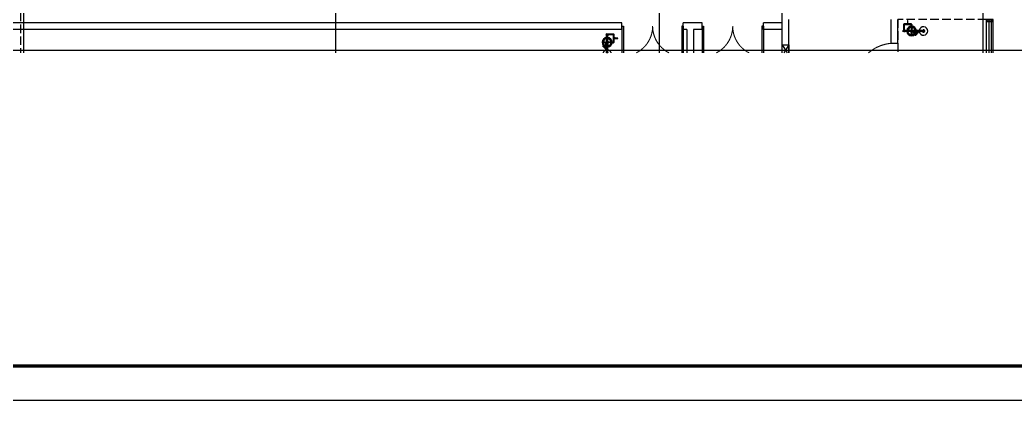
# Model space of a CAD drawing. Extents: x -621157 to 1764546, y -106808 to 741893.
# Drawn here: x 579293 to 608509, y 79012 to 90770 of the extents above; entities that cross this region are included whole.
import ezdxf
from ezdxf.xclip import XClip

# ---------------------------------------------------------------- set-up
doc = ezdxf.new("R2010")
doc.units = 0
doc.header["$LTSCALE"] = 1000
doc.header["$MEASUREMENT"] = 0
doc.header["$XCLIPFRAME"] = 0
doc.linetypes.add('XREF-A-101-平面图_t3$0$DASH', pattern=[0.35, 0.25, -0.1])
doc.linetypes.add('XREF-A-101-平面图_t3$0$DOTE', pattern=[2.42, 2, -0.2, 0.02, -0.2])
for name, color, linetype in [('0-底图', 7, 'Continuous'), ('XREF-A-101-平面图_t3$0$1212121', 8, 'Continuous'), ('XREF-A-101-平面图_t3$0$A-DOTE', 8, 'Continuous'), ('XREF-A-101-平面图_t3$0$A-GROUND', 8, 'Continuous'), ('XREF-A-101-平面图_t3$0$A-SEE', 8, 'Continuous'), ('XREF-A-101-平面图_t3$0$A-WALL', 8, 'Continuous'), ('XREF-A-101-平面图_t3$0$A-WINDOW', 8, 'Continuous'), ('XREF-A-101-平面图_t3$0$M-HOLE', 8, 'Continuous'), ('XREF-A-101-平面图_t3$0$家具-实验室家具', 8, 'Continuous'), ('电-折断线', 3, 'Continuous')]:
    doc.layers.add(name, color=color, linetype=linetype)

# ---------------------------------------------------------------- blocks, each defined once
blk = doc.blocks.new('XREF-A-101-平面图_t3$0$轴网(3)')
at = {"layer": 'XREF-A-101-平面图_t3$0$A-DOTE', "linetype": 'XREF-A-101-平面图_t3$0$DOTE'}
for p, q in [((38340, -3300), (38340, 43300)), ((47500, -3300), (47500, 43300)), ((57000, -3300), (57000, 43300)), ((66500, -3300), (66500, 43300))]:
    blk.add_line(p, q, dxfattribs=at)
blk = doc.blocks.new('XREF-A-101-平面图_t3$0$G$C869EB286')
at = {"layer": 'XREF-A-101-平面图_t3$0$A-WINDOW'}
h = blk.add_hatch(dxfattribs=at)
h.set_pattern_fill('ANSI31', color=256, scale=25)
h.set_pattern_definition([(45, (-143.957, -89940), (-28.0633, 28.0633), [])])
h.paths.add_polyline_path([(0, 60), (200, 60), (200, 0), (0, 0)])
blk.add_lwpolyline([(0, 60), (200, 60), (200, 0), (0, 0)], close=True, dxfattribs=at)
blk = doc.blocks.new('XREF-A-101-平面图_t3$0$Shower_plan')
at = {"layer": 'XREF-A-101-平面图_t3$0$1212121'}
for p, q in [((-94, -290), (-90, -290)), ((-20, -112), (-20, -94)), ((-16, -314), (-16, -120)), ((16, -314), (16, -120)), ((20, -112), (20, -94)), ((164, -90), (164, -66)), ((184, -114), (208, -114)), ((184, -274), (208, -274)), ((212, -177), (208, -177)), ((212, -199), (208, -199)), ((215, -184), (220, -184)), ((215, -193), (220, -193)), ((-75, -301), (-18, -302)), ((-75, -315), (-22, -315)), ((-34, -355), (-31, -355)), ((-34, -361), (-31, -361)), ((-16, -607), (-16, -396)), ((16, -607), (16, -396)), ((75, -302), (17, -302)), ((75, -316), (22, -316)), ((94, -327), (90, -327)), ((160, -297), (160, -321))]:
    blk.add_line(p, q, dxfattribs=at)
for points in [[(-111, -308, -0.092425), (-109, -301, -0.095768), (-106, -295, -0.100909), (-101, -292, -0.104872), (-94, -290, -0.001591), (-94, -290, -0.100909)], [(143, -321), (184, -321, 0.414214), (208, -297), (208, -90, 0.414214), (184, -66), (23, -66)], [(143, -297), (160, -297, 0.414214), (184, -273), (184, -114, 0.414214), (160, -90), (23, -90)], [(92, -292, -0.034962), (94, -292, -0.104872), (100, -293, -0.100909), (106, -297, -0.095768), (109, -303, -0.092425), (110, -310, -0.092425)], [(-16, -530), (-128, -419, -1), (-122, -414)], [(-122, -414), (-53, -483, -1)], [(-93, -325, -0.034962), (-95, -325, -0.104872), (-101, -324, -0.100909), (-106, -320, -0.095768), (-110, -314, -0.092425), (-111, -308, -0.092425)], [(-37, -491), (-54, -491, -1), (-54, -483), (-37, -483)], [(-45, -491), (-16, -519, -1)], [(-37, -349, 0.153738), (-38, -347), (-43, -347, 0.078248), (-44, -349), (-44, -364, 0.153738), (-43, -367), (-38, -367, 0.153738), (-37, -364)], [(-23, -388), (-23, -395, 0.154019), (-19, -396), (19, -396, 0.154019), (23, -395), (23, -388)], [(110, -310, -0.092425), (109, -316, -0.095768), (105, -322, -0.100909), (100, -326, -0.104872), (94, -327, -0.001591), (94, -327, -0.100909)]]:
    blk.add_lwpolyline(points, format="xyb", dxfattribs=at)
for points in [[(-106, -308, -0.092425), (-105, -301, -0.095768), (-102, -295, -0.100909), (-96, -292, -0.104872), (-90, -290, -0.104872), (-84, -292, -0.100909), (-79, -296, -0.095768), (-75, -301, -0.092425), (-74, -308, -0.092425), (-75, -315, -0.095768), (-79, -320, -0.100909), (-84, -324, -0.104872), (-90, -325, -0.104872), (-97, -324, -0.100909), (-102, -320, -0.095768), (-105, -314, -0.092425)], [(106, -310, -0.092425), (105, -316, -0.095768), (101, -322, -0.100909), (96, -326, -0.104872), (90, -327, -0.104872), (84, -325, -0.100909), (78, -322, -0.095768), (75, -316, -0.092425), (74, -309, -0.092425), (75, -303, -0.095768), (78, -297, -0.100909), (84, -293, -0.104872), (90, -292, -0.104872), (96, -293, -0.100909), (101, -297, -0.095768), (105, -303, -0.092425)], [(221, -201), (229, -201, 0.414214), (231, -199), (231, -194, -0.414214), (232, -193), (313, -193, 0.414214), (313, -192), (313, -185, 0.414214), (313, -184), (232, -184, -0.414214), (231, -183), (231, -177, 0.414214), (229, -176), (221, -176, 0.414214), (220, -177), (220, -199, 0.414214)], [(-20, -657), (-20, -607), (20, -607), (20, -657, -1)]]:
    blk.add_lwpolyline(points, format="xyb", close=True, dxfattribs=at)
for points in [[(-22, -120), (-22, -112), (22, -112), (22, -120)], [(-37, -500), (-34, -500), (-34, -346), (-37, -346)], [(24, -388), (-24, -388), (-24, -338), (-22, -336), (22, -336), (24, -338)]]:
    blk.add_lwpolyline(points, close=True, dxfattribs=at)
for points in [[(212, -177), (214, -177), (215, -179), (215, -198), (214, -199)], [(212, -199), (214, -199), (215, -198), (215, -179), (214, -177)], [(-34, -491), (-28, -491), (-28, -483), (-34, -483)], [(-24, -371), (-31, -371), (-31, -346), (-24, -346)], [(-22, -336), (-22, -314), (22, -314), (22, -336)], [(-31, -657), (-20, -637)], [(20, -637), (31, -657), (16, -684), (-16, -684), (-31, -657)]]:
    blk.add_lwpolyline(points, dxfattribs=at)
for centre, radius in [((0, -78), 26.3), ((0, -78), 16.4), ((-60, -481), 3.91)]:
    blk.add_circle(centre, radius, dxfattribs=at)
for centre, radius, start, end in [((0, -309), 144, 96.5663, 263.4343), ((0, -309), 139, 96.804, 263.1966), ((0, -309), 111, 98.3801, 261.6205), ((0, -309), 36, 116.7475, 168.6934), ((0, -309), 144, 276.5663, 83.4343), ((0, -309), 139, 276.804, 83.1966), ((0, -309), 111, 278.6256, 81.375), ((0, -309), 36, 10.3072, 62.4104), ((0, -657), 125, 97.5816, 82.419), ((0, -309), 36, 190.3072, 231.764), ((0, -309), 18.8, 149.7809, 195.9711), ((0, -309), 18.8, 344.0295, 27.2237), ((0, -309), 36, 308.7702, 348.6934), ((0, -657), 37.5, 121.3804, 58.6121)]:
    blk.add_arc(centre, radius, start, end, dxfattribs=at)
blk = doc.blocks.new('XREF-A-101-平面图_t3$0$G$C45C07046')
at = {"layer": 'XREF-A-101-平面图_t3$0$家具-实验室家具', "color": 252}
for p, rotation in [((164094, 227108), 90), ((155464, 227086), 1.293953835492923e-08)]:
    blk.add_blockref('XREF-A-101-平面图_t3$0$Shower_plan', p, dxfattribs=dict(at, rotation=rotation))
blk = doc.blocks.new('XREF-A-101-平面图_t3$0$DOOR2DLIB$SYSLIB$00000108')
at = {"color": 0}
for p, q in [((-0.5, 0), (-0.5, 0.4875)), ((-0.475, 0.4875), (-0.5, 0.4875)), ((-0.475, 0), (-0.475, 0.4875)), ((0.475, 0), (0.475, 0.4875)), ((0.475, 0.4875), (0.5, 0.4875)), ((0.5, 0), (0.5, 0.4875)), ((-0.5, 0), (-0.475, 0)), ((0.5, 0), (0.475, 0))]:
    blk.add_line(p, q, dxfattribs=at)
at = {"color": 0, "lineweight": 13}
for centre, start, end in [((-0.4875, 0), 0, 88.53072), ((0.4875, 0), 91.46928, 180)]:
    blk.add_arc(centre, 0.4875, start, end, dxfattribs=at)
blk = doc.blocks.new('XREF-A-101-平面图_t3$0$DOOR2DLIB$SYSLIB$00000107')
at = {"color": 0}
for p, q in [((0.45, 0.975), (0.5, 0.975)), ((0.45, 0), (0.45, 0.975)), ((0.5, 0), (0.5, 0.975)), ((0.5, 0), (0.45, 0))]:
    blk.add_line(p, q, dxfattribs=at)
at = {"color": 0, "lineweight": 13}
blk.add_arc((0.475, 0), 0.975, 91.4693, 180, dxfattribs=at)
blk = doc.blocks.new('XREF-A-101-平面图_t3$0$WINDOW2DLIB$SYSLIB$00000001')
at = {"color": 0}
for points in [[(-0.5, 0.5), (-0.5, -0.5)], [(-0.5, 0.5), (0.5, 0.5)], [(0.5, -0.5), (0.5, 0.5)], [(0.5, 0.1667), (-0.5, 0.1667)], [(0.5, -0.1667), (-0.5, -0.1667)], [(-0.5, -0.5), (0.5, -0.5)]]:
    blk.add_lwpolyline(points, dxfattribs=at)
blk = doc.blocks.new('XREF-A-101-平面图_t3')
at = {"layer": 'XREF-A-101-平面图_t3$0$A-GROUND', "linetype": 'XREF-A-101-平面图_t3$0$DASH'}
blk.add_lwpolyline([(238240, 239200), (238240, 200400)], dxfattribs=at)
at = {"layer": 'XREF-A-101-平面图_t3$0$A-SEE', "linetype": 'XREF-A-101-平面图_t3$0$DASH'}
blk.add_lwpolyline([(264000, 225250), (266600, 225250), (266600, 227450), (264000, 227450)], close=True, dxfattribs=at)
at = {"layer": 'XREF-A-101-平面图_t3$0$A-WALL'}
for p, q in [((260600, 225350), (260600, 227650)), ((255900, 227350), (221450, 227350)), ((257900, 227350), (257700, 227350)), ((258250, 227350), (257900, 227350)), ((260600, 227350), (260050, 227350)), ((260600, 227150), (260600, 227350)), ((260800, 225450), (260800, 227450)), ((263800, 226750), (263800, 227450)), ((264000, 226750), (264000, 227450)), ((255900, 227150), (221450, 227150)), ((257800, 227150), (257700, 227150)), ((257800, 227150), (257800, 219850)), ((258250, 227150), (258000, 227150)), ((258000, 227150), (258000, 219750)), ((260600, 227150), (260050, 227150))]:
    blk.add_line(p, q, dxfattribs=at)
for points in [[(255900, 227150), (255900, 227350)], [(257700, 227150), (257700, 227350)], [(258250, 227150), (258250, 227350)], [(260050, 227150), (260050, 227350)], [(263800, 226750), (264000, 226750)]]:
    blk.add_lwpolyline(points, dxfattribs=at)
at = {"layer": 'XREF-A-101-平面图_t3$0$M-HOLE'}
blk.add_lwpolyline([(260600, 226700), (260800, 226700), (260800, 226400), (260600, 226400)], close=True, dxfattribs=at)
for points in [[(260800, 226700), (260600, 226400)], [(260600, 226700), (260800, 226400)]]:
    blk.add_lwpolyline(points, dxfattribs=at)
blk.add_blockref('XREF-A-101-平面图_t3$0$G$C45C07046', (100000, 0))
at = {"layer": 'XREF-A-101-平面图_t3$0$A-DOTE'}
blk.add_blockref('XREF-A-101-平面图_t3$0$轴网(3)', (200000, 200000), dxfattribs=at)
at = {"layer": 'XREF-A-101-平面图_t3$0$A-WINDOW', "xscale": -1}
blk.add_blockref('XREF-A-101-平面图_t3$0$G$C869EB286', (266800, 227390), dxfattribs=at)
at = {"layer": 'XREF-A-101-平面图_t3$0$A-WINDOW'}
for name, p, xscale, yscale, zscale, rotation in [('XREF-A-101-平面图_t3$0$WINDOW2DLIB$SYSLIB$00000001', (266700, 223900), 7100.000000004191, 200, 7100.000000004191, 90), ('XREF-A-101-平面图_t3$0$DOOR2DLIB$SYSLIB$00000108', (256800, 227250), 1800, 1800, 1800, 180), ('XREF-A-101-平面图_t3$0$DOOR2DLIB$SYSLIB$00000108', (259150, 227250), 1800, 1800, 1800, 180), ('XREF-A-101-平面图_t3$0$DOOR2DLIB$SYSLIB$00000107', (263900, 226150), -1200, 1200, -1200, 90)]:
    blk.add_blockref(name, p, dxfattribs=dict(at, xscale=xscale, yscale=yscale, zscale=zscale, rotation=rotation))
blk = doc.blocks.new('A0-Verital')
blk.add_lwpolyline([(118900, 84100), (0, 84100), (0, 0), (118900, 0)], close=True)
at = {"const_width": 100}
blk.add_lwpolyline([(2500, 83100), (117900, 83100), (117900, 1000), (2500, 1000)], close=True, dxfattribs=at)

msp = doc.modelspace()

# ---------------------------------------------------------------- block references
at = {"layer": '0-底图'}
ref = msp.add_blockref('XREF-A-101-平面图_t3', (341069, -136665), dxfattribs=at)
XClip(ref).set_block_clipping_path([(188448.3743934482, 226470.899785926), (279528.158095957, 250755.7925836878)])

# ---------------------------------------------------------------- next in the draw order: linework, layer by layer
at = {"layer": '电-折断线'}
msp.add_lwpolyline([(534469, 89878), (574207, 89878), (574283, 90088), (574357, 89668), (574432, 89878), (614169, 89878)], dxfattribs=at)

# ---------------------------------------------------------------- next in the draw order: block references
msp.add_blockref('A0-Verital', (514407, 79601))

doc.saveas('drawing.dxf')
